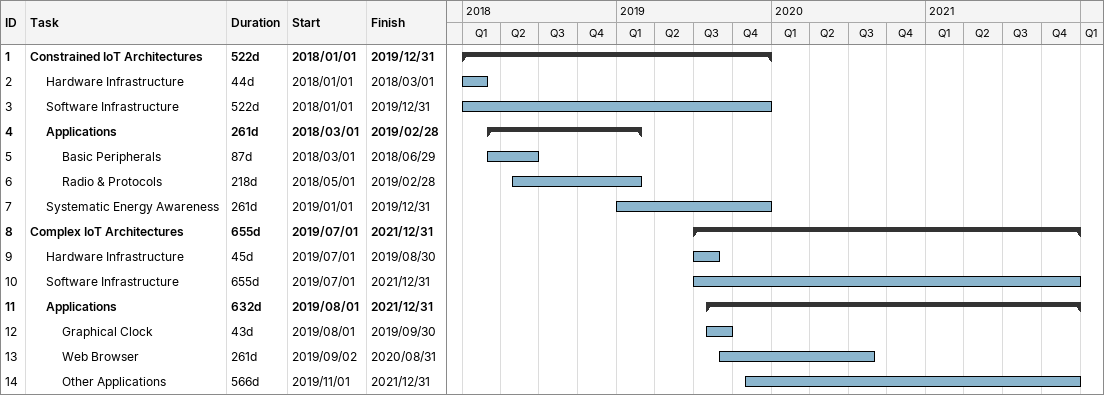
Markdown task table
| ID | Level | Task | Duration | Start | Finish |
|---|---|---|---|---|---|
| 1 | 1 | **Constrained IoT Architectures** | 522d | 2018-01-01 | 2019-12-31 |
| 2 | 2 | Hardware Infrastructure | 44d | 2018-01-01 | 2018-03-01 |
| 3 | 2 | Software Infrastructure | 522d | 2018-01-01 | 2019-12-31 |
| 4 | 2 | **Applications** | 261d | 2018-03-01 | 2019-02-28 |
| 5 | 3 | Basic Peripherals | 87d | 2018-03-01 | 2018-06-29 |
| 6 | 3 | Radio & Protocols | 218d | 2018-05-01 | 2019-02-28 |
| 7 | 2 | Systematic Energy Awareness | 261d | 2019-01-01 | 2019-12-31 |
| 8 | 1 | **Complex IoT Architectures** | 655d | 2019-07-01 | 2021-12-31 |
| 9 | 2 | Hardware Infrastructure | 45d | 2019-07-01 | 2019-08-30 |
| 10 | 2 | Software Infrastructure | 655d | 2019-07-01 | 2021-12-31 |
| 11 | 2 | **Applications** | 632d | 2019-08-01 | 2021-12-31 |
| 12 | 3 | Graphical Clock | 43d | 2019-08-01 | 2019-09-30 |
| 13 | 3 | Web Browser | 261d | 2019-09-02 | 2020-08-31 |
| 14 | 3 | Other Applications | 566d | 2019-11-01 | 2021-12-31 |
